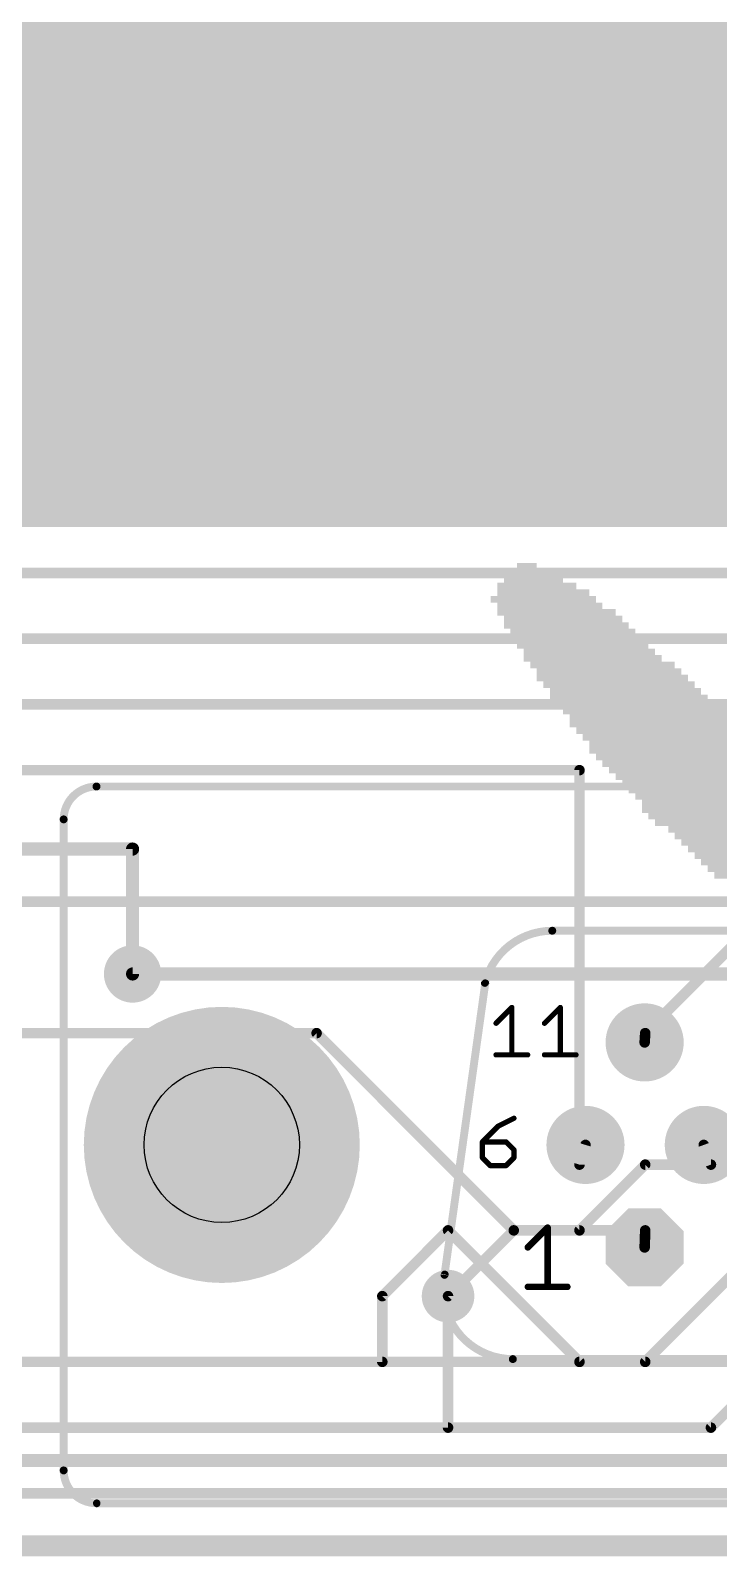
# Model space of a CAD drawing. Extents: x -2.2 to 88.8, y 2.6 to 53.2.
# Drawn here: x 19.87 to 33.17, y 2.59 to 32.07 of the extents above; entities that cross this region are included whole.
import ezdxf

# ---------------------------------------------------------------- set-up
doc = ezdxf.new("R2010")
doc.units = 0
for name, color, linetype in [('1', 22, 'CONTINUOUS'), ('16', 175, 'CONTINUOUS'), ('17', 82, 'CONTINUOUS'), ('18', 82, 'CONTINUOUS'), ('20', 7, 'CONTINUOUS'), ('21', 253, 'CONTINUOUS'), ('22', 253, 'CONTINUOUS'), ('41', 22, 'CONTINUOUS'), ('42', 175, 'CONTINUOUS')]:
    doc.layers.add(name, color=color, linetype=linetype)

# ---------------------------------------------------------------- blocks, each defined once
blk = doc.blocks.new('RECT')
blk.add_solid([(-0.5, -0.5), (0.5, -0.5), (-0.5, 0.5), (0.5, 0.5)])
blk = doc.blocks.new('OCTAGONP')
at = {"const_width": 0.5}
blk.add_lwpolyline([(-0.25, -0.1036), (-0.25, 0.1036), (-0.1036, 0.25), (0.1036, 0.25), (0.25, 0.1036), (0.25, -0.1036), (0.1036, -0.25), (-0.1036, -0.25), (-0.25, -0.1036), (-0.25, 0.1036)], dxfattribs=at)
blk = doc.blocks.new('ROUNDP')
at = {"const_width": 0.5}
blk.add_lwpolyline([(0, -0.25, 1), (0, 0.25, 1), (0, -0.25)], format="xyb", dxfattribs=at)
blk = doc.blocks.new('ROUNDV')
at = {"const_width": 0.5}
blk.add_lwpolyline([(0, -0.25, 1), (0, 0.25, 1), (0, -0.25)], format="xyb", dxfattribs=at)

msp = doc.modelspace()

# ---------------------------------------------------------------- linework, layer by layer
at = {"layer": '1'}
for points, const_width in [([(30.48, 17.78), (11.43, 17.78)], 0.2032), ([(30.48, 10.16), (30.48, 17.78)], 0.2032), ([(36.83, 17.78), (31.75, 12.7)], 0.2032), ([(21.844, 16.256), (14.097, 16.256)], 0.254), ([(21.844, 13.843), (21.844, 16.256)], 0.254), ([(17.78, 12.7), (25.4, 12.7)], 0.2032), ([(25.4, 12.7), (29.21, 8.89)], 0.2032), ([(31.75, 12.7), (31.739, 12.521)], 0.2032), ([(30.48, 10.16), (30.596, 10.541)], 0.2032), ([(27.94, 8.89), (26.67, 7.62)], 0.2032), ([(30.48, 6.35), (27.94, 8.89)], 0.2032), ([(29.21, 8.89), (31.75, 8.89)], 0.2032), ([(31.75, 8.89), (31.739, 8.561)], 0.2032), ([(26.67, 7.62), (26.67, 6.35)], 0.2032), ([(27.94, 7.62), (27.94, 5.08)], 0.2032), ([(26.67, 6.35), (15.24, 6.35)], 0.2032), ([(38.1, 6.35), (30.48, 6.35)], 0.2032), ([(27.94, 5.08), (15.24, 5.08)], 0.2032), ([(6.35, 3.81), (81.28, 3.81)], 0.2032)]:
    msp.add_lwpolyline(points, dxfattribs=dict(at, const_width=const_width))
for points, const_width in [([(30.5308, 17.78, 1), (30.4292, 17.78)], 0.1016), ([(30.48, 17.7292, 1), (30.48, 17.8308)], 0.1016), ([(21.9075, 16.256, 1), (21.7805, 16.256)], 0.127), ([(21.844, 16.1925, 1), (21.844, 16.3195)], 0.127), ([(21.7805, 13.843, 1), (21.9075, 13.843)], 0.127), ([(25.4359, 12.7359, 1), (25.3641, 12.6641)], 0.1016), ([(25.4, 12.6492, 1), (25.4, 12.7508)], 0.1016), ([(31.7141, 12.7359, 1), (31.7859, 12.6641)], 0.1016), ([(31.8007, 12.6969, 1), (31.6993, 12.7031)], 0.1016), ([(31.6883, 12.5241, 1), (31.7897, 12.5179)], 0.1016), ([(30.6446, 10.5262, 1), (30.5474, 10.5558)], 0.1016), ([(30.4314, 10.1748, 1), (30.5286, 10.1452)], 0.1016), ([(30.4292, 10.16, 1), (30.5308, 10.16)], 0.1016), ([(27.9759, 8.9259, 1), (27.9041, 8.8541)], 0.1016), ([(27.9759, 8.8541, 1), (27.9041, 8.9259)], 0.1016), ([(29.21, 8.9408, 1), (29.21, 8.8392)], 0.1016), ([(29.1741, 8.8541, 1), (29.2459, 8.9259)], 0.1016), ([(31.8008, 8.8883, 1), (31.6992, 8.8917)], 0.1016), ([(31.75, 8.8392, 1), (31.75, 8.9408)], 0.1016), ([(31.6882, 8.5627, 1), (31.7898, 8.5593)], 0.1016), ([(26.7208, 7.62, 1), (26.6192, 7.62)], 0.1016), ([(26.6341, 7.6559, 1), (26.7059, 7.5841)], 0.1016), ([(27.9908, 7.62, 1), (27.8892, 7.62)], 0.1016), ([(26.6192, 6.35, 1), (26.7208, 6.35)], 0.1016), ([(26.67, 6.2992, 1), (26.67, 6.4008)], 0.1016), ([(30.48, 6.4008, 1), (30.48, 6.2992)], 0.1016), ([(30.4441, 6.3141, 1), (30.5159, 6.3859)], 0.1016), ([(27.8892, 5.08, 1), (27.9908, 5.08)], 0.1016), ([(27.94, 5.0292, 1), (27.94, 5.1308)], 0.1016)]:
    msp.add_lwpolyline(points, format="xyb", dxfattribs=dict(at, const_width=const_width))
at = {"layer": '16'}
for points, const_width in [([(52.07, 21.59), (7.62, 21.59)], 0.2032), ([(55.88, 20.32), (0, 20.32)], 0.2032), ([(66.04, 19.05), (7.62, 19.05)], 0.2032), ([(17.78, 15.24), (43.18, 15.24)], 0.2032), ([(35.179, 13.843), (21.844, 13.843)], 0.254), ([(33.02, 10.16), (32.882, 10.541)], 0.2032), ([(31.75, 10.16), (30.48, 8.89)], 0.2032), ([(33.02, 10.16), (31.75, 10.16)], 0.2032), ([(29.21, 8.89), (27.94, 7.62)], 0.2032), ([(30.48, 8.89), (29.21, 8.89)], 0.2032), ([(31.75, 6.35), (34.29, 8.89)], 0.2032), ([(36.83, 8.89), (33.02, 5.08)], 0.2032), ([(19.05, 6.35), (31.75, 6.35)], 0.2032), ([(33.02, 5.08), (5.08, 5.08)], 0.2032), ([(37.465, 4.445), (-1.27, 4.445)], 0.254)]:
    msp.add_lwpolyline(points, dxfattribs=dict(at, const_width=const_width))
for points, const_width in [([(21.844, 13.9065, 1), (21.844, 13.7795)], 0.127), ([(32.9298, 10.5583, 1), (32.8342, 10.5237)], 0.1016), ([(31.75, 10.2108, 1), (31.75, 10.1092)], 0.1016), ([(31.7859, 10.1241, 1), (31.7141, 10.1959)], 0.1016), ([(32.9722, 10.1427, 1), (33.0678, 10.1773)], 0.1016), ([(33.02, 10.1092, 1), (33.02, 10.2108)], 0.1016), ([(29.21, 8.9408, 1), (29.21, 8.8392)], 0.1016), ([(29.2459, 8.8541, 1), (29.1741, 8.9259)], 0.1016), ([(30.4441, 8.9259, 1), (30.5159, 8.8541)], 0.1016), ([(30.48, 8.8392, 1), (30.48, 8.9408)], 0.1016), ([(27.9041, 7.6559, 1), (27.9759, 7.5841)], 0.1016), ([(31.7141, 6.3859, 1), (31.7859, 6.3141)], 0.1016), ([(31.75, 6.2992, 1), (31.75, 6.4008)], 0.1016), ([(32.9841, 5.1159, 1), (33.0559, 5.0441)], 0.1016), ([(33.02, 5.0292, 1), (33.02, 5.1308)], 0.1016)]:
    msp.add_lwpolyline(points, format="xyb", dxfattribs=dict(at, const_width=const_width))
at = {"layer": '20', "const_width": 0.4064}
msp.add_lwpolyline([(88.646, 2.794), (-1.905, 2.794)], dxfattribs=at)
at = {"layer": '20'}
msp.add_circle((23.568, 10.541), 1.5, dxfattribs=at)
at = {"layer": '21'}
for points, const_width in [([(21.147, 17.464, 0.4142), (20.512, 16.829)], 0.1524), ([(21.147, 17.5021, 1), (21.147, 17.4259)], 0.0762), ([(21.147, 17.4259, 1), (21.147, 17.5021)], 0.0762), ([(20.5501, 16.829, 1), (20.4739, 16.829)], 0.0762), ([(20.4739, 16.829, 1), (20.5501, 16.829)], 0.0762), ([(29.954, 14.678, 0.3415), (28.6511, 13.6705)], 0.1524), ([(29.954, 14.7161, 1), (29.954, 14.6399)], 0.0762), ([(29.954, 14.6399, 1), (29.954, 14.7161)], 0.0762), ([(28.6142, 13.6801, 1), (28.688, 13.6609)], 0.0762), ([(28.6967, 13.6567, 1), (28.6213, 13.6673)], 0.0762), ([(29.1982, 13.196, 1), (29.1474, 13.196)], 0.0508), ([(29.1908, 13.178, 1), (29.1549, 13.2139)], 0.0508), ([(30.1337, 13.196, 1), (30.0829, 13.196)], 0.0508), ([(30.1263, 13.178, 1), (30.0904, 13.2139)], 0.0508), ([(28.8498, 12.9089, 1), (28.8857, 12.873)], 0.0508), ([(29.7853, 12.9089, 1), (29.8212, 12.873)], 0.0508), ([(23.568, 8.89, 1), (23.568, 12.192, 1), (23.568, 8.89)], 0.1524), ([(28.8678, 12.3062, 1), (28.8678, 12.2554)], 0.0508), ([(29.1474, 12.2808, 1), (29.1982, 12.2808)], 0.0508), ([(29.4779, 12.2554, 1), (29.4779, 12.3062)], 0.0508), ([(29.8033, 12.3062, 1), (29.8033, 12.2554)], 0.0508), ([(30.0829, 12.2808, 1), (30.1337, 12.2808)], 0.0508), ([(30.4134, 12.2554, 1), (30.4134, 12.3062)], 0.0508), ([(28.897, 10.9262, 1), (28.9197, 10.8807)], 0.0508), ([(28.9263, 10.8855, 1), (28.8904, 10.9214)], 0.0508), ([(29.2248, 11.0333, 1), (29.202, 11.0787)], 0.0508), ([(28.5853, 10.6164, 1), (28.6212, 10.5804)], 0.0508), ([(28.6287, 10.5984, 1), (28.5779, 10.5984)], 0.0508), ([(28.6033, 10.6238, 1), (28.6033, 10.573)], 0.0508), ([(29.0788, 10.6164, 1), (29.0429, 10.5804)], 0.0508), ([(29.0609, 10.573, 1), (29.0609, 10.6238)], 0.0508), ([(28.6212, 10.3113, 1), (28.5853, 10.2754)], 0.0508), ([(28.5779, 10.2933, 1), (28.6287, 10.2933)], 0.0508), ([(29.2388, 10.4459, 1), (29.188, 10.4459)], 0.0508), ([(29.188, 10.2933, 1), (29.2388, 10.2933)], 0.0508), ([(29.1954, 10.4279, 1), (29.2314, 10.4638)], 0.0508), ([(29.2314, 10.2754, 1), (29.1954, 10.3113)], 0.0508), ([(28.7558, 10.1662, 1), (28.7558, 10.1154)], 0.0508), ([(28.7378, 10.1228, 1), (28.7738, 10.1588)], 0.0508), ([(29.0429, 10.1588, 1), (29.0788, 10.1228)], 0.0508), ([(29.0609, 10.1154, 1), (29.0609, 10.1662)], 0.0508), ([(29.8952, 8.9435, 1), (29.8317, 8.9435)], 0.0635), ([(29.8859, 8.921, 1), (29.841, 8.9659)], 0.0635), ([(29.4597, 8.5846, 1), (29.5046, 8.5397)], 0.0635), ([(27.8765, 8.0372, 0.4786), (29.192, 6.404)], 0.1524), ([(27.8333, 8.0353, 1), (27.9087, 8.0247)], 0.0762), ([(27.9137, 8.0291, 1), (27.8393, 8.0453)], 0.0762), ([(29.4821, 7.8312, 1), (29.4821, 7.7678)], 0.0635), ([(29.8317, 7.7995, 1), (29.8952, 7.7995)], 0.0635), ([(30.2448, 7.7678, 1), (30.2448, 7.8312)], 0.0635), ([(29.192, 6.4421, 1), (29.192, 6.3659)], 0.0762), ([(29.192, 6.3659, 1), (29.192, 6.4421)], 0.0762), ([(20.512, 4.253, 0.4142), (21.147, 3.618)], 0.1524), ([(20.5501, 4.253, 1), (20.4739, 4.253)], 0.0762), ([(20.4739, 4.253, 1), (20.5501, 4.253)], 0.0762), ([(21.155, 3.6561, 1), (21.155, 3.5799)], 0.0762), ([(21.147, 3.5799, 1), (21.147, 3.6561)], 0.0762)]:
    msp.add_lwpolyline(points, format="xyb", dxfattribs=dict(at, const_width=const_width))
for points, const_width in [([(50.981, 17.464), (21.147, 17.464)], 0.1524), ([(20.512, 4.253), (20.512, 16.829)], 0.1524), ([(42.182, 14.678), (29.954, 14.678)], 0.1524), ([(27.871, 8.03), (28.659, 13.662)], 0.1524), ([(28.8678, 12.8909), (29.1728, 13.196)], 0.1016), ([(29.1728, 13.196), (29.1728, 12.2808)], 0.1016), ([(29.8033, 12.8909), (30.1083, 13.196)], 0.1016), ([(30.1083, 13.196), (30.1083, 12.2808)], 0.1016), ([(28.8678, 12.2808), (29.4779, 12.2808)], 0.1016), ([(29.8033, 12.2808), (30.4134, 12.2808)], 0.1016), ([(28.9083, 10.9035), (28.6033, 10.5984)], 0.1016), ([(29.2134, 11.056), (28.9083, 10.9035)], 0.1016), ([(28.6033, 10.5984), (28.6033, 10.2933)], 0.1016), ([(29.0609, 10.5984), (28.6033, 10.5984)], 0.1016), ([(29.2134, 10.4459), (29.0609, 10.5984)], 0.1016), ([(28.6033, 10.2933), (28.7558, 10.1408)], 0.1016), ([(29.0609, 10.1408), (29.2134, 10.2933)], 0.1016), ([(29.2134, 10.2933), (29.2134, 10.4459)], 0.1016), ([(28.7558, 10.1408), (29.0609, 10.1408)], 0.1016), ([(29.4821, 8.5622), (29.8634, 8.9435)], 0.127), ([(29.8634, 8.9435), (29.8634, 7.7995)], 0.127), ([(29.4821, 7.7995), (30.2448, 7.7995)], 0.127), ([(42.944, 6.404), (29.192, 6.404)], 0.1524), ([(21.155, 3.618), (50.989, 3.618)], 0.1524)]:
    msp.add_lwpolyline(points, dxfattribs=dict(at, const_width=const_width))
at = {"layer": '42', "const_width": 2.667}
msp.add_lwpolyline([(23.568, 9.2075, 1), (23.568, 11.8745, 1), (23.568, 9.2075)], format="xyb", dxfattribs=at)

# ---------------------------------------------------------------- block references
at = {"layer": '17', "xscale": 1.5096, "yscale": 1.5096, "rotation": 180}
for name, p in [('ROUNDP', (31.739, 12.521)), ('ROUNDP', (31.739, 12.521)), ('ROUNDP', (30.596, 10.541)), ('ROUNDP', (30.596, 10.541)), ('ROUNDP', (32.882, 10.541)), ('ROUNDP', (32.882, 10.541)), ('OCTAGONP', (31.739, 8.561)), ('OCTAGONP', (31.739, 8.561))]:
    msp.add_blockref(name, p, dxfattribs=at)
at = {"layer": '18'}
for p, xscale, yscale in [((21.844, 13.843), 1.108, 1.108), ((21.844, 13.843), 1.108, 1.108), ((27.94, 7.62), 1.016, 1.016), ((27.94, 7.62), 1.016, 1.016)]:
    msp.add_blockref('ROUNDV', p, dxfattribs=dict(at, xscale=xscale, yscale=yscale))
at = {"layer": '22', "yscale": 0.127}
for p, xscale in [((29.591, 21.463), 1.143), ((29.5275, 21.59), 0.762), ((29.464, 21.717), 0.381), ((29.6545, 21.336), 1.524), ((29.7815, 21.209), 1.778), ((29.7815, 21.082), 2.032), ((29.9085, 20.955), 2.032), ((30.0355, 20.828), 2.286), ((30.1625, 20.701), 2.286), ((30.226, 20.574), 2.413), ((30.353, 20.447), 2.413), ((30.4165, 20.32), 2.54), ((30.5435, 20.193), 2.54), ((30.6705, 20.066), 2.54), ((30.734, 19.939), 2.667), ((30.9245, 19.812), 2.794), ((31.0515, 19.685), 2.794), ((31.115, 19.558), 2.921), ((31.242, 19.431), 2.921), ((31.369, 19.304), 2.921), ((31.4325, 19.177), 3.048), ((32.639, 19.05), 5.207), ((32.5755, 18.923), 4.826), ((32.5755, 18.796), 4.572), ((32.4485, 18.669), 4.318), ((32.4485, 18.542), 4.064), ((32.385, 18.415), 3.683), ((32.4485, 18.288), 3.556), ((32.4485, 18.161), 3.556), ((32.5755, 18.034), 3.556), ((32.639, 17.907), 3.429), ((32.766, 17.78), 3.429), ((32.8295, 17.653), 3.302), ((32.9565, 17.526), 3.302), ((33.0835, 17.399), 3.302), ((33.2105, 17.272), 3.302), ((33.274, 17.145), 3.175), ((33.3375, 17.018), 3.302), ((33.4645, 16.891), 3.302), ((33.5915, 16.764), 3.302), ((33.782, 16.637), 3.175), ((33.909, 16.51), 3.175), ((34.036, 16.383), 3.175), ((34.163, 16.256), 3.175), ((34.2265, 16.129), 3.048), ((34.3535, 16.002), 3.048), ((34.4805, 15.875), 3.048), ((34.6075, 15.748), 3.048)]:
    msp.add_blockref('RECT', p, dxfattribs=dict(at, xscale=xscale))
at = {"layer": '41', "xscale": 31.75, "yscale": 29.21}
msp.add_blockref('RECT', (24.003, 37.084), dxfattribs=at)
at = {"layer": '42', "xscale": 31.75, "yscale": 29.21}
msp.add_blockref('RECT', (24.003, 37.084), dxfattribs=at)

doc.saveas('drawing.dxf')
